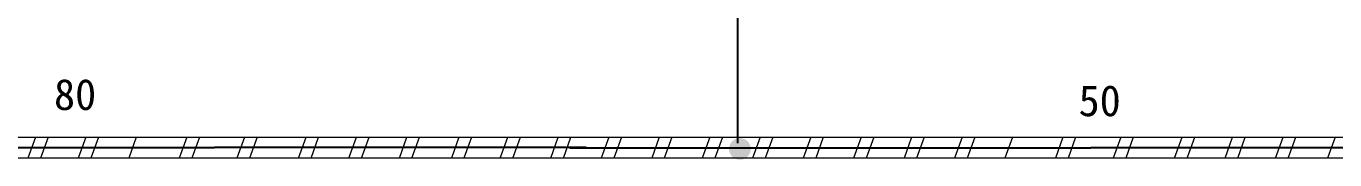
# Model space of a CAD drawing. Header units: millimetres. Extents: x 17 to 3784, y 12 to 1382.
# Drawn here: x 1414.7 to 1475.7, y 759 to 765.3 of the extents above; entities that cross this region are included whole.
import ezdxf

# ---------------------------------------------------------------- set-up
doc = ezdxf.new("R2010")
doc.units = ezdxf.units.MM
doc.styles.add('FangSong_GB2312_Style', font='simfang.ttf')

msp = doc.modelspace()

# ---------------------------------------------------------------- hatches: boundary and pattern name
h = msp.add_hatch(color=0)
edge = h.paths.add_edge_path(flags=0)
edge.add_arc((1447.986, 759.54), 0.507, 180, 540)

# ---------------------------------------------------------------- linework, layer by layer
msp.add_line((1447.887, 759.804), (1447.887, 775.58))
at = {"color": 7, "linetype": 'Continuous', "lineweight": 25}
for points in [[(1399.18, 759.601), (1423.477, 759.601)], [(1440.817, 759.601), (1423.477, 759.601)], [(1440.06, 759.599), (1464.356, 759.599)], [(1481.984, 759.599), (1464.356, 759.599)]]:
    msp.add_lwpolyline(points, dxfattribs=at)
at = {"color": 7, "linetype": 'Continuous', "lineweight": 13}
for points in [[(1423.477, 759.601), (1399.966, 759.601)], [(1440.808, 759.601), (1423.477, 759.601)], [(1464.356, 759.599), (1440.845, 759.599)], [(1481.687, 759.599), (1464.356, 759.599)]]:
    msp.add_lwpolyline(points, dxfattribs=at)
at = {"color": 7, "linetype": 'Continuous', "lineweight": 0}
for points in [[(1414.059, 760.091), (1416.414, 760.092)], [(1415.119, 760.092), (1414.766, 759.111)], [(1415.707, 760.092), (1415.354, 759.111)], [(1416.414, 760.091), (1418.768, 760.092)], [(1417.473, 760.092), (1417.12, 759.111)], [(1418.062, 760.092), (1417.708, 759.111)], [(1418.768, 760.091), (1421.122, 760.092)], [(1419.827, 760.092), (1419.474, 759.111)], [(1421.122, 760.091), (1423.477, 760.092)], [(1422.182, 760.092), (1421.829, 759.111)], [(1422.77, 760.092), (1422.418, 759.111)], [(1423.477, 760.092), (1425.831, 760.092)], [(1424.537, 759.123), (1424.89, 760.104)], [(1425.125, 759.123), (1425.478, 760.104)], [(1425.676, 760.092), (1429.039, 760.092)], [(1427.391, 759.111), (1427.744, 760.092)], [(1427.979, 759.111), (1428.333, 760.092)], [(1429.039, 760.092), (1431.393, 760.092)], [(1429.745, 759.111), (1430.098, 760.092)], [(1430.334, 759.111), (1430.687, 760.092)], [(1431.393, 760.092), (1433.748, 760.092)], [(1432.099, 759.111), (1432.453, 760.092)], [(1432.688, 759.111), (1433.041, 760.092)], [(1433.748, 760.092), (1436.102, 760.092)], [(1434.541, 759.13), (1434.895, 760.111)], [(1435.13, 759.13), (1435.483, 760.111)], [(1436.102, 760.092), (1438.456, 760.092)], [(1436.808, 759.111), (1437.161, 760.092)], [(1437.397, 759.111), (1437.75, 760.092)], [(1438.456, 760.092), (1440.811, 760.092)], [(1439.163, 759.111), (1439.516, 760.092)], [(1439.751, 759.111), (1440.104, 760.092)], [(1440.812, 760.088), (1443.167, 760.089)], [(1441.872, 760.089), (1441.519, 759.108)], [(1442.46, 760.089), (1442.107, 759.108)], [(1443.167, 760.088), (1445.521, 760.089)], [(1444.226, 760.089), (1443.873, 759.108)], [(1444.815, 760.089), (1444.461, 759.108)], [(1445.521, 760.088), (1447.875, 760.089)], [(1446.58, 760.089), (1446.227, 759.108)], [(1447.169, 760.089), (1446.816, 759.108)], [(1447.875, 760.088), (1450.23, 760.089)], [(1448.935, 760.089), (1448.582, 759.108)], [(1449.523, 760.089), (1449.17, 759.108)], [(1450.23, 760.088), (1452.584, 760.089)], [(1451.289, 760.089), (1450.936, 759.108)], [(1451.878, 760.089), (1451.525, 759.108)], [(1452.584, 760.088), (1454.938, 760.089)], [(1453.643, 760.089), (1453.29, 759.108)], [(1454.232, 760.089), (1453.879, 759.108)], [(1454.938, 760.088), (1457.293, 760.089)], [(1455.998, 760.089), (1455.645, 759.108)], [(1456.586, 760.089), (1456.233, 759.108)], [(1457.293, 760.088), (1459.647, 760.089)], [(1458.352, 760.089), (1457.999, 759.108)], [(1458.941, 760.089), (1458.588, 759.108)], [(1459.647, 760.088), (1462.001, 760.089)], [(1460.707, 760.089), (1460.353, 759.108)], [(1462.001, 760.088), (1464.356, 760.089)], [(1463.061, 760.089), (1462.708, 759.108)], [(1463.649, 760.089), (1463.298, 759.108)], [(1464.356, 760.089), (1466.71, 760.089)], [(1465.416, 759.12), (1465.769, 760.101)], [(1466.004, 759.12), (1466.358, 760.101)], [(1466.556, 760.089), (1469.918, 760.089)], [(1468.27, 759.108), (1468.623, 760.089)], [(1468.858, 759.108), (1469.212, 760.089)], [(1469.918, 760.089), (1472.272, 760.089)], [(1470.624, 759.108), (1470.977, 760.089)], [(1471.213, 759.108), (1471.566, 760.089)], [(1472.272, 760.089), (1474.627, 760.089)], [(1472.979, 759.108), (1473.332, 760.089)], [(1473.567, 759.108), (1473.92, 760.089)], [(1474.627, 760.089), (1476.981, 760.089)], [(1475.42, 759.128), (1475.774, 760.109)], [(1416.414, 759.112), (1414.059, 759.111)], [(1418.768, 759.112), (1416.414, 759.111)], [(1421.122, 759.112), (1418.768, 759.111)], [(1423.477, 759.112), (1421.122, 759.111)], [(1425.831, 759.111), (1423.477, 759.111)], [(1429.039, 759.111), (1425.596, 759.111)], [(1431.393, 759.111), (1429.039, 759.111)], [(1433.748, 759.111), (1431.393, 759.111)], [(1436.102, 759.111), (1433.748, 759.111)], [(1438.456, 759.111), (1436.102, 759.111)], [(1440.811, 759.111), (1438.456, 759.111)], [(1443.167, 759.11), (1440.812, 759.108)], [(1445.521, 759.11), (1443.167, 759.108)], [(1447.875, 759.11), (1445.521, 759.108)], [(1450.23, 759.11), (1447.875, 759.108)], [(1452.584, 759.11), (1450.23, 759.108)], [(1454.938, 759.11), (1452.584, 759.108)], [(1457.293, 759.11), (1454.938, 759.108)], [(1459.647, 759.11), (1457.293, 759.108)], [(1462.001, 759.11), (1459.647, 759.108)], [(1464.356, 759.11), (1462.001, 759.108)], [(1466.71, 759.108), (1464.356, 759.108)], [(1469.918, 759.108), (1466.475, 759.108)], [(1472.272, 759.108), (1469.918, 759.108)], [(1474.627, 759.108), (1472.272, 759.108)], [(1476.981, 759.108), (1474.627, 759.108)]]:
    msp.add_lwpolyline(points, dxfattribs=at)

# ---------------------------------------------------------------- texts
at = {"color": 7, "linetype": 'Continuous', "style": 'FangSong_GB2312_Style'}
for s, p in [('80', (1415.987, 761.36)), ('50', (1463.789, 761.07))]:
    msp.add_text(s, height=1.4467, dxfattribs=at).set_placement(p)

doc.saveas('drawing.dxf')
